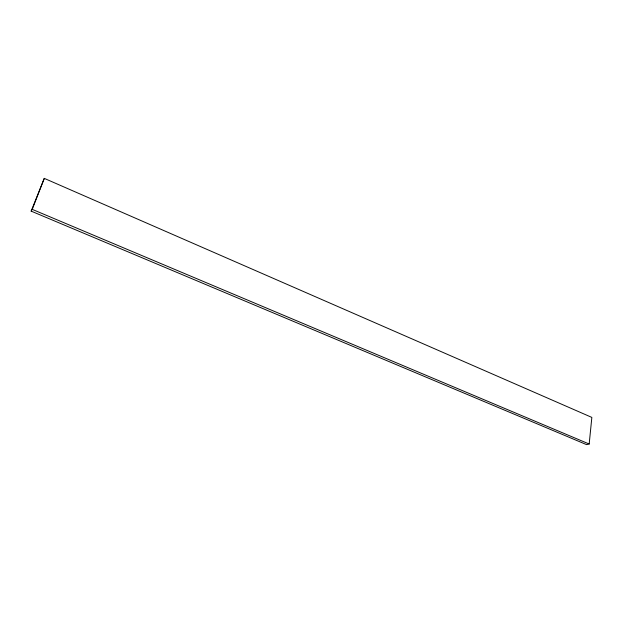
<?xml version="1.0" encoding="UTF-8"?>
<svg xmlns="http://www.w3.org/2000/svg" width="623" height="623" viewBox="0 0 623 623"><rect width="100%" height="100%" fill="white"/><g stroke="black" fill="none" stroke-linecap="round" stroke-linejoin="round"><path stroke-width="0.93" d="M589.179 444.02L591.85 417.41L44.28 178.373L31.15 211.127L586.578 444.627L589.179 444.02L32.24 209.359L31.15 211.127M32.24 209.359L44.28 178.373"/></g></svg>
